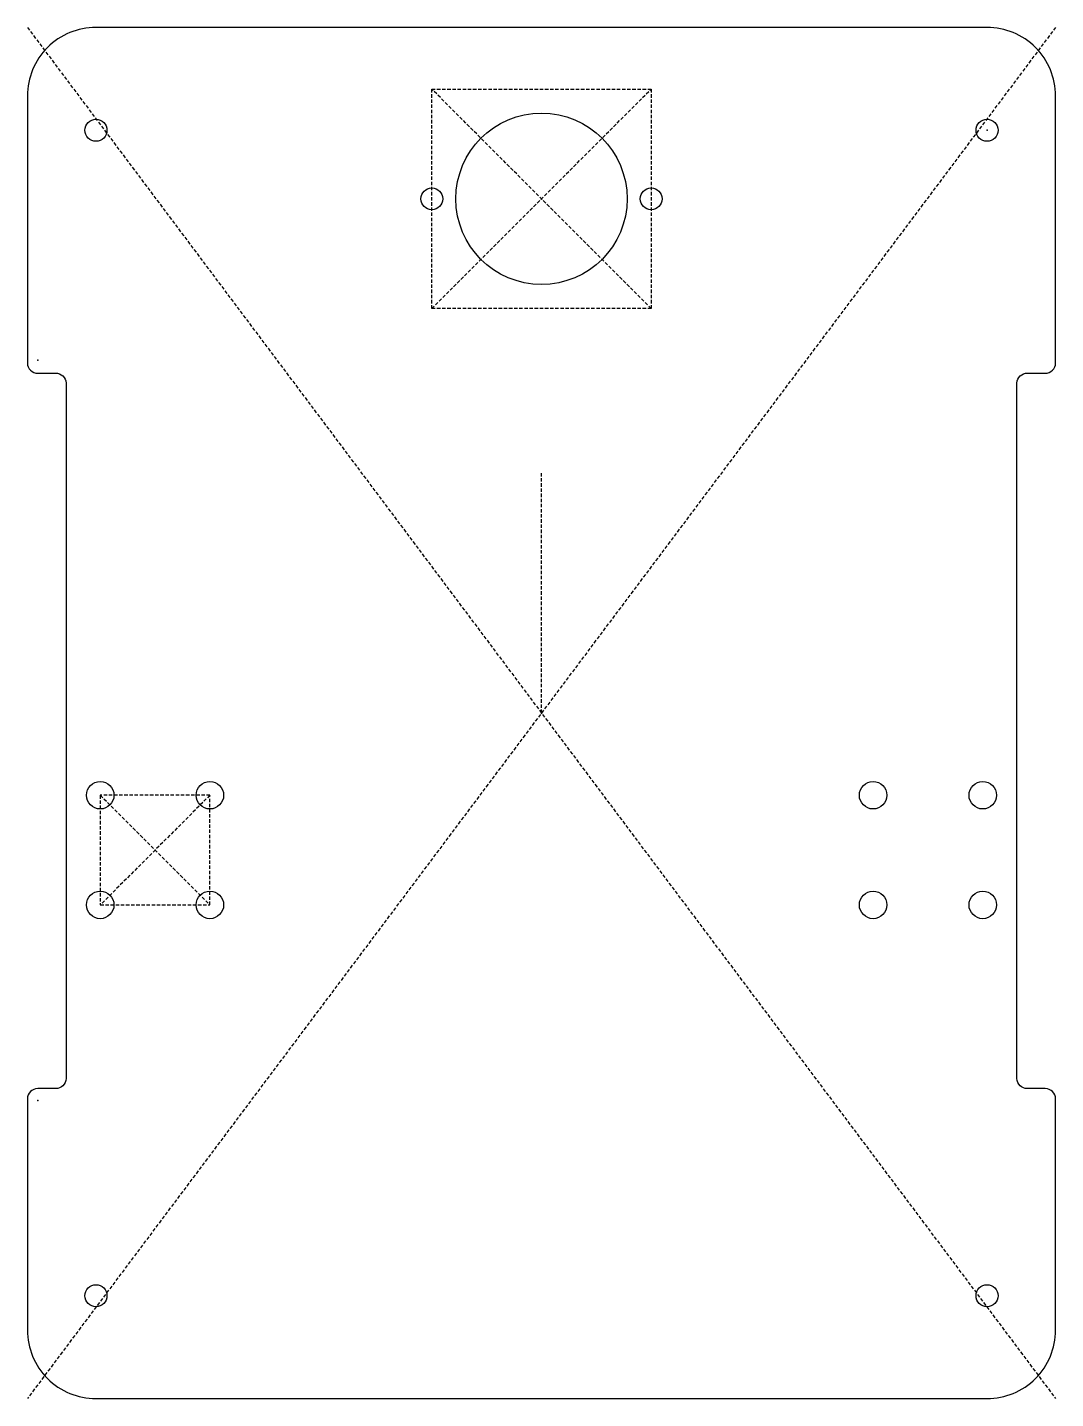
# Model space of a CAD drawing. Header units: millimetres. Extents: x -75 to 75, y -100 to 100.
import ezdxf

# ---------------------------------------------------------------- set-up
doc = ezdxf.new("R2010")
doc.units = ezdxf.units.MM
doc.linetypes.add('DASHED', pattern=[0.75, 0.5, -0.25])
doc.layers.get('0').update_dxf_attribs({"linetype": 'CONTINUOUS'})

msp = doc.modelspace()

# ---------------------------------------------------------------- linework, layer by layer
at = {"linetype": 'DASHED'}
for p, q in [((75, 100), (-75, -100)), ((-75, 100), (75, -100)), ((-16, 59), (-16, 91)), ((-16, 91), (16, 91)), ((16, 59), (-16, 91)), ((-16, 59), (16, 91)), ((16, 91), (16, 59)), ((16, 59), (-16, 59)), ((0, 0), (0, 35)), ((0, 0), (0, 35)), ((-48.37, -12), (-64.37, -12)), ((-64.37, -12), (-64.37, -28)), ((-48.37, -12), (-64.37, -28)), ((-64.37, -12), (-48.37, -28)), ((-48.37, -28), (-48.37, -12)), ((-64.37, -28), (-48.37, -28))]:
    msp.add_line(p, q, dxfattribs=at)
msp.add_lwpolyline([(65, 100), (-65, 100, 0.414214), (-75, 90), (-75, 51.05, 0.417891), (-73.48, 49.55), (-70.89, 49.58, -0.408684), (-69.37, 48.13), (-69.37, -53.33, -0.405504), (-70.87, -54.79), (-73.5, -54.79, 0.414213), (-75, -56.29), (-75, -90, 0.414214), (-65, -100), (65, -100, 0.414214), (75, -90), (75, -56.29, 0.414213), (73.5, -54.79), (70.87, -54.79, -0.405504), (69.37, -53.33), (69.37, 48.13, -0.408684), (70.89, 49.58), (73.48, 49.55, 0.417891), (75, 51.05), (75, 90, 0.414214)], format="xyb", close=True)
for centre, radius in [((-65, 85), 1.6), ((0, 75), 12.5), ((65, 85), 1.6), ((-16, 75), 1.6), ((16, 75), 1.6), ((-64.37, -12), 2), ((-48.37, -12), 2), ((48.37, -12), 2), ((64.37, -12), 2), ((-64.37, -28), 2), ((-48.37, -28), 2), ((48.37, -28), 2), ((64.37, -28), 2), ((-65, -85), 1.6), ((65, -85), 1.6)]:
    msp.add_circle(centre, radius)
msp.add_arc((-73.5, -56.29), 1.5, 90, 180)
for p in [(65, 85), (0, 75), (0, 75), (-73.5, 51.46), (0, 0), (0, 0), (-56.37, -20), (-73.5, -56.5)]:
    msp.add_point(p)

doc.saveas('drawing.dxf')
